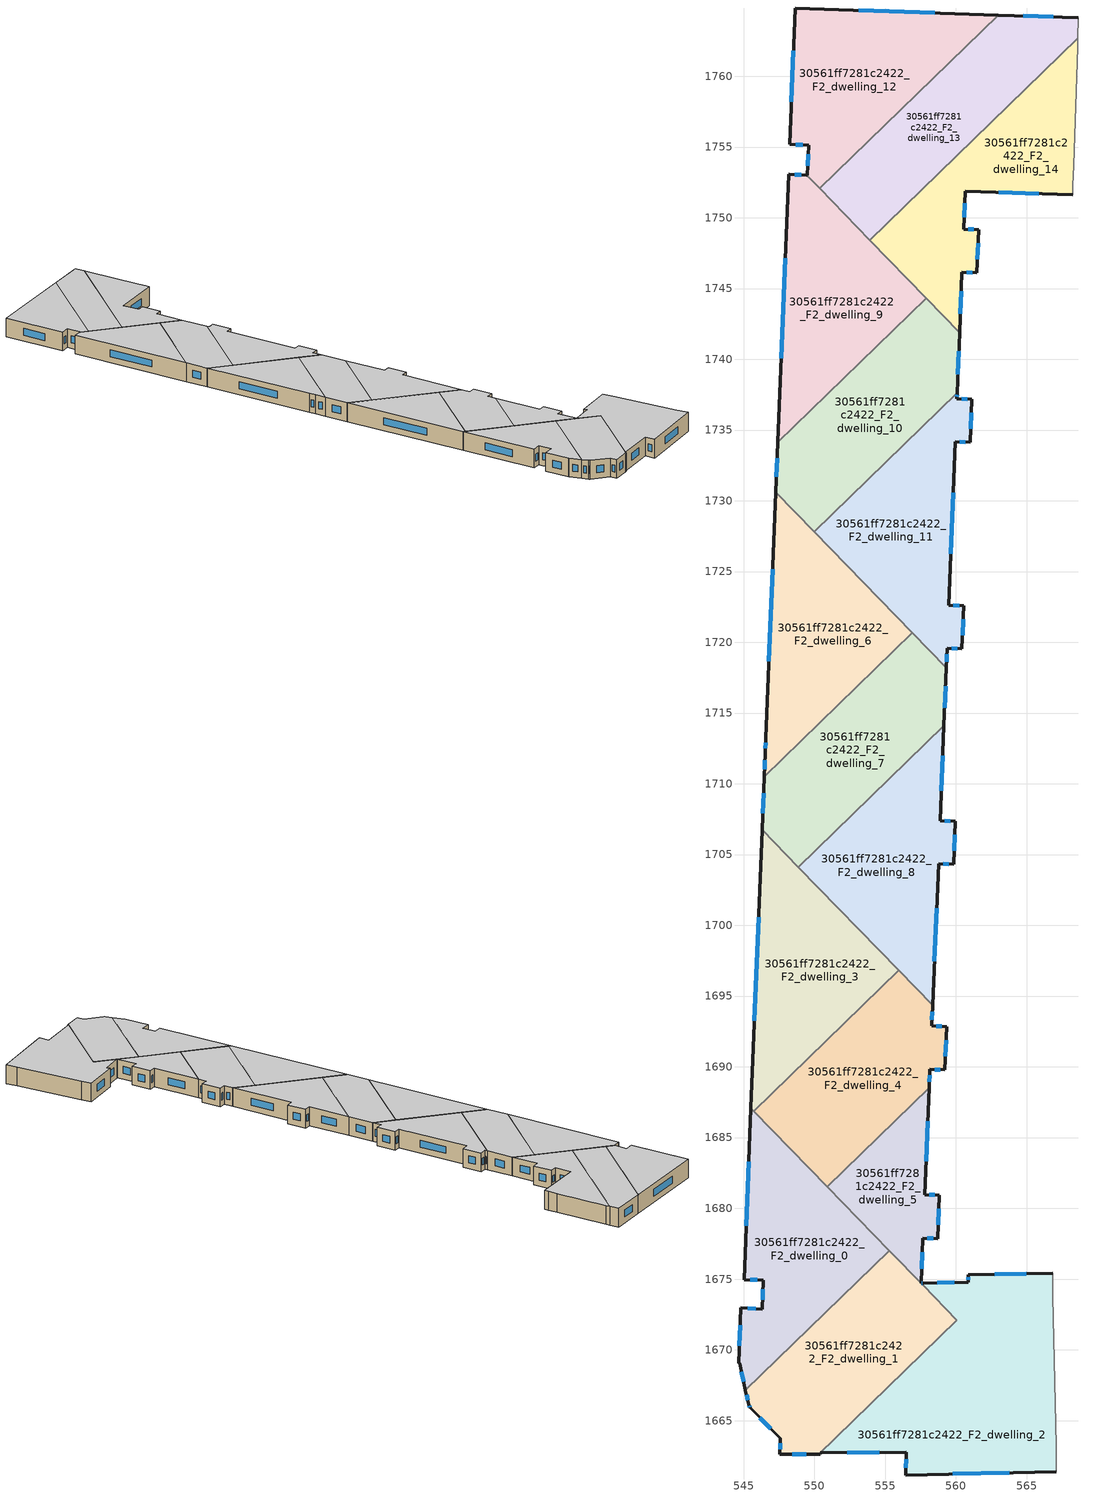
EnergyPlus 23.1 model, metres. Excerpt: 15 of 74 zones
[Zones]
30561ff7281c2422_F2_dwelling_0
 floor to 30561ff7281c2422_F1_dwelling_0 (EU_floor_Construction): 545.51,1687.08 555.29,1677.01 545.13,1667.16 544.71,1669.04 544.65,1669.05 544.8,1672.96 546.31,1672.88 546.38,1674.93 545.03,1674.96 z6
 wall outside (EU_wall_Construction): 545.51,1687.08 545.03,1674.96 546.38,1674.93 546.31,1672.88 544.8,1672.96 544.65,1669.05 544.71,1669.04 545.13,1667.16 z6:9
 wall to 30561ff7281c2422_F2_dwelling_1 (EU_wall_Construction): 545.13,1667.16 555.29,1677.01 z6:9
 wall to 30561ff7281c2422_F2_dwelling_4 (EU_wall_Construction): 550.9,1681.54 545.72,1686.88 z6:9
 wall to 30561ff7281c2422_F2_dwelling_3 (EU_wall_Construction): 545.72,1686.88 545.51,1687.08 z6:9
 wall to 30561ff7281c2422_F2_dwelling_5 (EU_wall_Construction): 555.28,1677.01 550.9,1681.54 z6:9
 window (EU_Window_Construction): 546.36,1674.29 546.34,1673.53 / 545.45,1674.95 545.96,1674.94 / 545.36,1683.28 545.18,1678.76 / 544.84,1668.45 545,1667.75 / 544.75,1671.73 544.7,1670.27 / 545.84,1672.91 545.27,1672.93 z6.94:8.06
 ceiling to 30561ff7281c2422_F3_dwelling_0 (EU_floor_Construction): 555.29,1677.01 545.51,1687.08 545.03,1674.96 546.38,1674.93 546.31,1672.88 544.8,1672.96 544.65,1669.05 544.71,1669.04 545.13,1667.16 z9
30561ff7281c2422_F2_dwelling_1
 floor to 30561ff7281c2422_F1_dwelling_1 (EU_floor_Construction): 555.29,1677.01 560.06,1672.1 550.29,1662.62 547.57,1662.62 547.57,1663.74 545.48,1665.89 545.36,1666.11 545.13,1667.16 z6
 wall outside (EU_wall_Construction): 545.13,1667.16 545.36,1666.11 545.48,1665.89 547.57,1663.74 547.57,1662.62 550.29,1662.62 z6:9
 wall to 30561ff7281c2422_F2_dwelling_2 (EU_wall_Construction): 550.29,1662.62 560.06,1672.1 557.68,1674.55 z6:9
 wall to 30561ff7281c2422_F2_dwelling_5 (EU_wall_Construction): 557.68,1674.55 555.29,1677.01 z6:9
 window (EU_Window_Construction): 547.57,1663.39 547.57,1662.97 / 546.14,1665.22 546.92,1664.41 / 545.4,1666.04 545.44,1665.96 / 545.2,1666.83 545.29,1666.44 / 548.42,1662.62 549.44,1662.62 z6.94:8.06
 ceiling to 30561ff7281c2422_F3_dwelling_1 (EU_floor_Construction): 560.06,1672.1 555.29,1677.01 545.13,1667.16 545.36,1666.11 545.48,1665.89 547.57,1663.74 547.57,1662.62 550.29,1662.62 z9
30561ff7281c2422_F2_dwelling_10
 floor to 30561ff7281c2422_F1_dwelling_10 (EU_floor_Construction): 557.91,1744.31 560.25,1741.89 560.08,1737.62 549.98,1727.81 547.27,1730.61 547.41,1734.13 z6
 wall outside (EU_wall_Construction): 547.41,1734.13 547.27,1730.61 / 560.08,1737.62 560.25,1741.89 z6:9
 wall to 30561ff7281c2422_F2_dwelling_9 (EU_wall_Construction): 557.91,1744.31 547.41,1734.13 z6:9
 wall to 30561ff7281c2422_F2_dwelling_11 (EU_wall_Construction): 549.98,1727.81 560.08,1737.62 z6:9
 wall to 30561ff7281c2422_F2_dwelling_6 (EU_wall_Construction): 547.27,1730.61 549.98,1727.81 z6:9
 wall to 30561ff7281c2422_F2_dwelling_14 (EU_wall_Construction): 560.25,1741.89 557.91,1744.31 z6:9
 window (EU_Window_Construction): 547.36,1733.02 547.31,1731.71 / 560.14,1738.96 560.2,1740.55 z6.94:8.06
 ceiling to 30561ff7281c2422_F3_dwelling_10 (EU_floor_Construction): 560.08,1737.62 560.25,1741.89 557.91,1744.31 547.41,1734.13 547.27,1730.61 549.98,1727.81 z9
30561ff7281c2422_F2_dwelling_11
 floor to 30561ff7281c2422_F1_dwelling_11 (EU_floor_Construction): 561.13,1737.17 561,1734.13 559.95,1734.17 559.49,1722.63 560.55,1722.59 560.43,1719.54 559.38,1719.58 559.32,1718.19 549.98,1727.81 560.08,1737.62 560.07,1737.22 z6
 wall outside (EU_wall_Construction): 559.32,1718.19 559.38,1719.58 560.43,1719.54 560.55,1722.59 559.49,1722.63 559.95,1734.17 561,1734.13 561.13,1737.17 560.07,1737.22 560.08,1737.62 z6:9
 wall to 30561ff7281c2422_F2_dwelling_7 (EU_wall_Construction): 556.91,1720.67 559.32,1718.19 z6:9
 wall to 30561ff7281c2422_F2_dwelling_6 (EU_wall_Construction): 549.98,1727.81 556.91,1720.67 z6:9
 window (EU_Window_Construction): 560.28,1734.16 560.67,1734.15 / 559.64,1726.25 559.81,1730.56 / 560.22,1722.6 559.82,1722.62 / 560.47,1720.49 560.51,1721.63 / 559.7,1719.56 560.1,1719.55 / 559.34,1718.62 559.36,1719.14 / 560.07,1737.34 560.08,1737.49 / 560.8,1737.19 560.4,1737.2 / 561.04,1735.09 561.09,1736.22 z6.94:8.06
 ceiling to 30561ff7281c2422_F3_dwelling_11 (EU_floor_Construction): 560.43,1719.54 560.55,1722.59 559.49,1722.63 559.95,1734.17 561,1734.13 561.13,1737.17 560.07,1737.22 560.08,1737.62 549.98,1727.81 559.32,1718.19 559.38,1719.58 z9
30561ff7281c2422_F2_dwelling_12
 floor to 30561ff7281c2422_F1_dwelling_12 (EU_floor_Construction): 563,1764.33 550.38,1752.08 549.46,1753.02 549.51,1753.02 549.6,1755.14 548.25,1755.19 548.64,1764.83 z6
 wall outside (EU_wall_Construction): 563,1764.33 548.64,1764.83 548.25,1755.19 549.6,1755.14 549.51,1753.02 549.46,1753.02 z6:9
 wall to 30561ff7281c2422_F2_dwelling_13 (EU_wall_Construction): 550.38,1752.08 563,1764.33 z6:9
 wall to 30561ff7281c2422_F2_dwelling_9 (EU_wall_Construction): 549.46,1753.02 550.38,1752.08 z6:9
 window (EU_Window_Construction): 558.5,1764.49 553.15,1764.67 / 549.57,1754.48 549.54,1753.68 / 548.67,1755.18 549.18,1755.16 / 548.52,1761.81 548.37,1758.21 z6.94:8.06
 ceiling to 30561ff7281c2422_F3_dwelling_12 (EU_floor_Construction): 563,1764.33 548.64,1764.83 548.25,1755.19 549.6,1755.14 549.51,1753.02 549.46,1753.02 550.38,1752.08 z9
30561ff7281c2422_F2_dwelling_13
 floor to 30561ff7281c2422_F1_dwelling_13 (EU_floor_Construction): 568.65,1764.13 568.61,1762.68 553.92,1748.42 550.38,1752.08 563,1764.33 z6
 wall outside (EU_wall_Construction): 568.65,1764.13 563,1764.33 z6:9
 wall adiabatic (EU_wall_Construction): 568.61,1762.68 568.65,1764.13 z6:9
 wall to 30561ff7281c2422_F2_dwelling_14 (EU_wall_Construction): 553.92,1748.42 568.61,1762.68 z6:9
 wall to 30561ff7281c2422_F2_dwelling_9 (EU_wall_Construction): 550.38,1752.07 553.92,1748.42 z6:9
 window (EU_Window_Construction): 566.88,1764.19 564.77,1764.27 z6.94:8.06
 ceiling to 30561ff7281c2422_F3_dwelling_13 (EU_floor_Construction): 568.61,1762.68 568.65,1764.13 563,1764.33 550.38,1752.08 553.92,1748.42 z9
30561ff7281c2422_F2_dwelling_14
 floor to 30561ff7281c2422_F1_dwelling_14 (EU_floor_Construction): 568.61,1762.68 568.59,1762.05 568.32,1753.72 568.27,1752.26 568.25,1751.62 560.64,1751.87 560.54,1749.2 561.6,1749.16 561.48,1746.12 560.42,1746.16 560.25,1741.89 553.92,1748.42 z6
 wall outside (EU_wall_Construction): 560.25,1741.89 560.42,1746.16 561.48,1746.12 561.6,1749.16 560.54,1749.2 560.64,1751.87 568.25,1751.62 z6:9
 wall adiabatic (EU_wall_Construction): 568.25,1751.62 568.27,1752.26 568.32,1753.72 568.59,1762.05 568.61,1762.68 z6:9
 wall to 30561ff7281c2422_F2_dwelling_9 (EU_wall_Construction): 553.92,1748.42 557.91,1744.31 z6:9
 window (EU_Window_Construction): 563.03,1751.79 565.86,1751.7 / 560.57,1750.04 560.61,1751.04 / 561.27,1749.17 560.87,1749.19 / 561.52,1747.07 561.56,1748.21 / 560.76,1746.15 561.15,1746.13 / 560.31,1743.23 560.37,1744.82 z6.94:8.06
 ceiling to 30561ff7281c2422_F3_dwelling_14 (EU_floor_Construction): 561.48,1746.12 561.6,1749.16 560.54,1749.2 560.64,1751.87 568.25,1751.62 568.27,1752.26 568.32,1753.72 568.59,1762.05 568.61,1762.68 553.92,1748.42 560.25,1741.89 560.42,1746.16 z9
30561ff7281c2422_F2_dwelling_2
 floor to 30561ff7281c2422_F1_dwelling_2 (EU_floor_Construction): 566.83,1675.42 566.86,1673.79 567.07,1663.21 567.1,1661.38 556.46,1661.16 556.5,1662.77 550.41,1662.73 550.41,1662.62 550.29,1662.62 560.06,1672.1 557.68,1674.55 557.68,1674.72 560.86,1674.79 560.85,1675.31 z6
 wall outside (EU_wall_Construction): 550.29,1662.62 550.41,1662.62 550.41,1662.73 556.5,1662.77 556.46,1661.16 567.1,1661.38 / 566.83,1675.42 560.85,1675.31 560.86,1674.79 557.68,1674.72 z6:9
 wall to 30561ff7281c2422_F2_dwelling_5 (EU_wall_Construction): 557.68,1674.72 557.68,1674.55 z6:9
 wall adiabatic (EU_wall_Construction): 567.1,1661.38 567.07,1663.21 566.86,1673.79 566.83,1675.42 z6:9
 window (EU_Window_Construction): 556.49,1662.26 556.47,1661.66 / 552.32,1662.74 554.59,1662.76 / 559.87,1674.77 558.68,1674.74 / 560.86,1675.15 560.86,1674.95 / 564.96,1675.39 562.73,1675.34 / 559.79,1661.23 563.76,1661.31 z6.94:8.06
 ceiling to 30561ff7281c2422_F3_dwelling_2 (EU_floor_Construction): 567.1,1661.38 567.07,1663.21 566.86,1673.79 566.83,1675.42 560.85,1675.31 560.86,1674.79 557.68,1674.72 557.68,1674.55 560.06,1672.1 550.29,1662.62 550.41,1662.62 550.41,1662.73 556.5,1662.77 556.46,1661.16 z9
30561ff7281c2422_F2_dwelling_3
 floor to 30561ff7281c2422_F1_dwelling_3 (EU_floor_Construction): 546.3,1706.75 555.95,1696.81 545.72,1686.88 545.51,1687.08 z6
 wall outside (EU_wall_Construction): 546.3,1706.75 545.51,1687.08 z6:9
 wall to 30561ff7281c2422_F2_dwelling_4 (EU_wall_Construction): 545.72,1686.88 555.95,1696.81 z6:9
 wall to 30561ff7281c2422_F2_dwelling_8 (EU_wall_Construction): 555.95,1696.81 548.87,1704.11 z6:9
 wall to 30561ff7281c2422_F2_dwelling_7 (EU_wall_Construction): 548.87,1704.11 546.3,1706.75 z6:9
 window (EU_Window_Construction): 546.06,1700.59 545.76,1693.25 z6.94:8.06
 ceiling to 30561ff7281c2422_F3_dwelling_3 (EU_floor_Construction): 555.95,1696.81 546.3,1706.75 545.51,1687.08 545.72,1686.88 z9
30561ff7281c2422_F2_dwelling_4
 floor to 30561ff7281c2422_F1_dwelling_4 (EU_floor_Construction): 558.35,1694.34 558.29,1692.89 559.34,1692.85 559.21,1689.78 558.16,1689.82 558.11,1688.54 550.9,1681.54 545.72,1686.88 555.95,1696.81 z6
 wall outside (EU_wall_Construction): 558.11,1688.54 558.16,1689.82 559.21,1689.78 559.34,1692.85 558.29,1692.89 558.35,1694.34 z6:9
 wall to 30561ff7281c2422_F2_dwelling_5 (EU_wall_Construction): 550.9,1681.54 558.11,1688.54 z6:9
 wall to 30561ff7281c2422_F2_dwelling_8 (EU_wall_Construction): 558.35,1694.34 555.95,1696.81 z6:9
 window (EU_Window_Construction): 559.25,1690.74 559.3,1691.89 / 558.49,1689.81 558.88,1689.79 / 558.13,1688.94 558.15,1689.42 / 558.31,1693.34 558.33,1693.89 / 559.01,1692.86 558.62,1692.88 z6.94:8.06
 ceiling to 30561ff7281c2422_F3_dwelling_4 (EU_floor_Construction): 558.11,1688.54 558.16,1689.82 559.21,1689.78 559.34,1692.85 558.29,1692.89 558.35,1694.34 555.95,1696.81 545.72,1686.88 550.9,1681.54 z9
30561ff7281c2422_F2_dwelling_5
 floor to 30561ff7281c2422_F1_dwelling_5 (EU_floor_Construction): 558.11,1688.54 557.8,1680.97 558.84,1680.93 558.71,1677.86 557.66,1677.9 557.54,1674.72 557.68,1674.72 557.68,1674.55 550.9,1681.54 z6
 wall outside (EU_wall_Construction): 557.68,1674.72 557.54,1674.72 557.66,1677.9 558.71,1677.86 558.84,1680.93 557.8,1680.97 558.11,1688.54 z6:9
 window (EU_Window_Construction): 558.51,1680.95 558.12,1680.96 / 558.75,1678.82 558.8,1679.97 / 557.99,1677.89 558.38,1677.87 / 557.57,1675.72 557.62,1676.9 / 557.64,1674.72 557.58,1674.72 / 557.9,1683.35 558.01,1686.17 z6.94:8.06
 ceiling to 30561ff7281c2422_F3_dwelling_5 (EU_floor_Construction): 557.68,1674.55 557.68,1674.72 557.54,1674.72 557.66,1677.9 558.71,1677.86 558.84,1680.93 557.8,1680.97 558.11,1688.54 550.9,1681.54 z9
30561ff7281c2422_F2_dwelling_6
 floor to 30561ff7281c2422_F1_dwelling_6 (EU_floor_Construction): 547.27,1730.61 556.91,1720.67 546.45,1710.52 546.52,1712.17 546.57,1713.22 z6
 wall outside (EU_wall_Construction): 547.27,1730.61 546.57,1713.22 546.52,1712.17 546.45,1710.52 z6:9
 wall to 30561ff7281c2422_F2_dwelling_7 (EU_wall_Construction): 546.45,1710.52 556.91,1720.67 z6:9
 window (EU_Window_Construction): 546.5,1711.65 546.48,1711.04 / 546.55,1712.89 546.54,1712.5 / 547.05,1725.16 546.79,1718.67 z6.94:8.06
 ceiling to 30561ff7281c2422_F3_dwelling_6 (EU_floor_Construction): 556.91,1720.67 547.27,1730.61 546.57,1713.22 546.52,1712.17 546.45,1710.52 z9
30561ff7281c2422_F2_dwelling_7
 floor to 30561ff7281c2422_F1_dwelling_7 (EU_floor_Construction): 556.91,1720.67 559.32,1718.19 559.16,1714.09 548.87,1704.11 546.3,1706.75 546.45,1710.52 z6
 wall outside (EU_wall_Construction): 546.45,1710.52 546.3,1706.75 / 559.16,1714.09 559.32,1718.19 z6:9
 wall to 30561ff7281c2422_F2_dwelling_8 (EU_wall_Construction): 548.87,1704.11 559.16,1714.09 z6:9
 window (EU_Window_Construction): 546.41,1709.34 546.35,1707.93 / 559.21,1715.38 559.27,1716.9 z6.94:8.06
 ceiling to 30561ff7281c2422_F3_dwelling_7 (EU_floor_Construction): 559.16,1714.09 559.32,1718.19 556.91,1720.67 546.45,1710.52 546.3,1706.75 548.87,1704.11 z9
30561ff7281c2422_F2_dwelling_8
 floor to 30561ff7281c2422_F1_dwelling_8 (EU_floor_Construction): 559.16,1714.09 558.89,1707.4 559.95,1707.36 559.83,1704.32 558.77,1704.36 558.35,1694.34 548.87,1704.11 z6
 wall outside (EU_wall_Construction): 558.35,1694.34 558.77,1704.36 559.83,1704.32 559.95,1707.36 558.89,1707.4 559.16,1714.09 z6:9
 window (EU_Window_Construction): 559.1,1704.35 559.5,1704.33 / 558.48,1697.48 558.64,1701.22 / 558.97,1709.5 559.07,1711.99 / 559.61,1707.37 559.22,1707.39 / 559.87,1705.27 559.91,1706.4 z6.94:8.06
 ceiling to 30561ff7281c2422_F3_dwelling_8 (EU_floor_Construction): 558.35,1694.34 558.77,1704.36 559.83,1704.32 559.95,1707.36 558.89,1707.4 559.16,1714.09 548.87,1704.11 z9
30561ff7281c2422_F2_dwelling_9
 floor to 30561ff7281c2422_F1_dwelling_9 (EU_floor_Construction): 549.46,1753.02 557.91,1744.31 547.41,1734.13 548.17,1753.07 548.23,1753.07 z6
 wall outside (EU_wall_Construction): 549.46,1753.02 548.23,1753.07 548.17,1753.07 547.41,1734.13 z6:9
 window (EU_Window_Construction): 547.93,1747.13 547.65,1740.07 / 549.07,1753.03 548.62,1753.05 z6.94:8.06
 ceiling to 30561ff7281c2422_F3_dwelling_9 (EU_floor_Construction): 557.91,1744.31 549.46,1753.02 548.23,1753.07 548.17,1753.07 547.41,1734.13 z9
[Building]
EU S2 Campaign: North Axis=0; Terrain=City; Solar Distribution=FullExterior
[Site:Location]
Vienna: Latitude=48; Longitude=16.5; Time Zone=1; Elevation=183
[SizingPeriod:WeatherFileDays]
AnnualSizingPeriod: Begin Month=1; Begin Day of Month=1; End Month=12; End Day of Month=31; Day of Week for Start Day=Monday; Use Weather File Daylight Saving Period=No; Use Weather File Rain and Snow Indicators=No
[MATERIAL]
EU_InternalMass_Material: Roughness=MediumRough; Thickness=0.1; Conductivity=1; Density=1800; Specific Heat=900; Thermal Absorptance=0.9; Solar Absorptance=0.7; Visible Absorptance=0.7
[MATERIAL:NOMASS] Roughness=MediumRough; Thermal Absorptance=0.9; Solar Absorptance=0.7; Visible Absorptance=0.7
Name | Thermal Resistance
EU_wall_NoMass | 0.914258
EU_floor_NoMass | 1.09711
[WINDOWMATERIAL:SIMPLEGLAZINGSYSTEM]
EU_Window_SimpleGlazing: UFactor=2.09642; Solar Heat Gain Coefficient=0.65; Visible Transmittance=0.65
[CONSTRUCTION]
EU_wall_Construction: EU_wall_NoMass
EU_floor_Construction: EU_floor_NoMass
EU_Window_Construction: EU_Window_SimpleGlazing
EU_InternalMass_Construction: EU_InternalMass_Material
[ZONE] Type=1; Multiplier=1; Ceiling Height=autocalculate; Floor Area=autocalculate; Part of Total Floor Area=Yes
Name | Volume
30561ff7281c2422_F2_dwelling_0 | 302.723
30561ff7281c2422_F2_dwelling_1 | 302.768
30561ff7281c2422_F2_dwelling_10 | 302.752
30561ff7281c2422_F2_dwelling_11 | 302.75
30561ff7281c2422_F2_dwelling_12 | 302.731
30561ff7281c2422_F2_dwelling_13 | 302.722
30561ff7281c2422_F2_dwelling_14 | 302.727
30561ff7281c2422_F2_dwelling_2 | 452.045
30561ff7281c2422_F2_dwelling_3 | 302.711
30561ff7281c2422_F2_dwelling_4; 30561ff7281c2422_F2_dwelling_8; 30561ff7281c2422_F2_dwelling_9 | 302.73
30561ff7281c2422_F2_dwelling_5 | 153.407
30561ff7281c2422_F2_dwelling_6 | 302.718
30561ff7281c2422_F2_dwelling_7 | 302.72
[INTERNALMASS] Construction=EU_InternalMass_Construction
Name | Zone or ZoneList | Surface Area
30561ff7281c2422_F2_dwelling_0_EU_InternalMass | 30561ff7281c2422_F2_dwelling_0 | 100.907
30561ff7281c2422_F2_dwelling_1_EU_InternalMass | 30561ff7281c2422_F2_dwelling_1 | 100.922
30561ff7281c2422_F2_dwelling_2_EU_InternalMass | 30561ff7281c2422_F2_dwelling_2 | 150.683
30561ff7281c2422_F2_dwelling_3_EU_InternalMass | 30561ff7281c2422_F2_dwelling_3 | 100.904
30561ff7281c2422_F2_dwelling_4_EU_InternalMass | 30561ff7281c2422_F2_dwelling_4 | 100.909
30561ff7281c2422_F2_dwelling_5_EU_InternalMass | 30561ff7281c2422_F2_dwelling_5 | 51.1359
30561ff7281c2422_F2_dwelling_6_EU_InternalMass | 30561ff7281c2422_F2_dwelling_6 | 100.906
30561ff7281c2422_F2_dwelling_7_EU_InternalMass | 30561ff7281c2422_F2_dwelling_7 | 100.907
30561ff7281c2422_F2_dwelling_8_EU_InternalMass | 30561ff7281c2422_F2_dwelling_8 | 100.91
30561ff7281c2422_F2_dwelling_9_EU_InternalMass | 30561ff7281c2422_F2_dwelling_9 | 100.91
30561ff7281c2422_F2_dwelling_10_EU_InternalMass | 30561ff7281c2422_F2_dwelling_10 | 100.918
30561ff7281c2422_F2_dwelling_11_EU_InternalMass | 30561ff7281c2422_F2_dwelling_11 | 100.916
30561ff7281c2422_F2_dwelling_12_EU_InternalMass | 30561ff7281c2422_F2_dwelling_12 | 100.91
30561ff7281c2422_F2_dwelling_13_EU_InternalMass | 30561ff7281c2422_F2_dwelling_13 | 100.907
30561ff7281c2422_F2_dwelling_14_EU_InternalMass | 30561ff7281c2422_F2_dwelling_14 | 100.908
[OTHEREQUIPMENT] Fuel Type=Electricity; Design Level Calculation Method=Watts/Area; Power per Zone Floor Area=1; Fraction Latent=0; Fraction Radiant=0; Fraction Lost=0; Carbon Dioxide Generation Rate=0; EndUse Subcategory=EU_Step8_InternalGains
Name | Zone or ZoneList or Space or SpaceList | Schedule
EU_Step8_InternalGain_30561ff7281c2422_F2_dwelling_0_f000 | 30561ff7281c2422_F2_dwelling_0 | EU_Step8_GainSchedule_30561ff7281c2422_F2_dwelling_0_f000
EU_Step8_InternalGain_30561ff7281c2422_F2_dwelling_1_f000 | 30561ff7281c2422_F2_dwelling_1 | EU_Step8_GainSchedule_30561ff7281c2422_F2_dwelling_1_f000
EU_Step8_InternalGain_30561ff7281c2422_F2_dwelling_2_f000 | 30561ff7281c2422_F2_dwelling_2 | EU_Step8_GainSchedule_30561ff7281c2422_F2_dwelling_2_f000
EU_Step8_InternalGain_30561ff7281c2422_F2_dwelling_3_f000 | 30561ff7281c2422_F2_dwelling_3 | EU_Step8_GainSchedule_30561ff7281c2422_F2_dwelling_3_f000
EU_Step8_InternalGain_30561ff7281c2422_F2_dwelling_4_f000 | 30561ff7281c2422_F2_dwelling_4 | EU_Step8_GainSchedule_30561ff7281c2422_F2_dwelling_4_f000
EU_Step8_InternalGain_30561ff7281c2422_F2_dwelling_5_f000 | 30561ff7281c2422_F2_dwelling_5 | EU_Step8_GainSchedule_30561ff7281c2422_F2_dwelling_5_f000
EU_Step8_InternalGain_30561ff7281c2422_F2_dwelling_6_f000 | 30561ff7281c2422_F2_dwelling_6 | EU_Step8_GainSchedule_30561ff7281c2422_F2_dwelling_6_f000
EU_Step8_InternalGain_30561ff7281c2422_F2_dwelling_7_f000 | 30561ff7281c2422_F2_dwelling_7 | EU_Step8_GainSchedule_30561ff7281c2422_F2_dwelling_7_f000
EU_Step8_InternalGain_30561ff7281c2422_F2_dwelling_8_f000 | 30561ff7281c2422_F2_dwelling_8 | EU_Step8_GainSchedule_30561ff7281c2422_F2_dwelling_8_f000
EU_Step8_InternalGain_30561ff7281c2422_F2_dwelling_9_f000 | 30561ff7281c2422_F2_dwelling_9 | EU_Step8_GainSchedule_30561ff7281c2422_F2_dwelling_9_f000
EU_Step8_InternalGain_30561ff7281c2422_F2_dwelling_10_f000 | 30561ff7281c2422_F2_dwelling_10 | EU_Step8_GainSchedule_30561ff7281c2422_F2_dwelling_10_f000
EU_Step8_InternalGain_30561ff7281c2422_F2_dwelling_11_f000 | 30561ff7281c2422_F2_dwelling_11 | EU_Step8_GainSchedule_30561ff7281c2422_F2_dwelling_11_f000
EU_Step8_InternalGain_30561ff7281c2422_F2_dwelling_12_f000 | 30561ff7281c2422_F2_dwelling_12 | EU_Step8_GainSchedule_30561ff7281c2422_F2_dwelling_12_f000
EU_Step8_InternalGain_30561ff7281c2422_F2_dwelling_13_f000 | 30561ff7281c2422_F2_dwelling_13 | EU_Step8_GainSchedule_30561ff7281c2422_F2_dwelling_13_f000
EU_Step8_InternalGain_30561ff7281c2422_F2_dwelling_14_f000 | 30561ff7281c2422_F2_dwelling_14 | EU_Step8_GainSchedule_30561ff7281c2422_F2_dwelling_14_f000
[ZONEVENTILATION:DESIGNFLOWRATE] Schedule=EU_AlwaysOn; Design Flow Rate Calculation Method=AirChanges/Hour; Air Changes per Hour=0.546891; Ventilation Type=Natural; Fan Pressure Rise=0; Fan Total Efficiency=1; Constant Term Coefficient=1; Temperature Term Coefficient=0; Velocity Term Coefficient=0; Velocity Squared Term Coefficient=0; Minimum Indoor Temperature=-100; Maximum Indoor Temperature=100; Delta Temperature=-100; Minimum Outdoor Temperature=-100; Maximum Outdoor Temperature=100; Maximum Wind Speed=40
Name | Zone or ZoneList or Space or SpaceList
EU_ConstantAir_30561ff7281c2422_F2_dwelling_0 | 30561ff7281c2422_F2_dwelling_0
EU_ConstantAir_30561ff7281c2422_F2_dwelling_1 | 30561ff7281c2422_F2_dwelling_1
EU_ConstantAir_30561ff7281c2422_F2_dwelling_2 | 30561ff7281c2422_F2_dwelling_2
EU_ConstantAir_30561ff7281c2422_F2_dwelling_3 | 30561ff7281c2422_F2_dwelling_3
EU_ConstantAir_30561ff7281c2422_F2_dwelling_4 | 30561ff7281c2422_F2_dwelling_4
EU_ConstantAir_30561ff7281c2422_F2_dwelling_5 | 30561ff7281c2422_F2_dwelling_5
EU_ConstantAir_30561ff7281c2422_F2_dwelling_6 | 30561ff7281c2422_F2_dwelling_6
EU_ConstantAir_30561ff7281c2422_F2_dwelling_7 | 30561ff7281c2422_F2_dwelling_7
EU_ConstantAir_30561ff7281c2422_F2_dwelling_8 | 30561ff7281c2422_F2_dwelling_8
EU_ConstantAir_30561ff7281c2422_F2_dwelling_9 | 30561ff7281c2422_F2_dwelling_9
EU_ConstantAir_30561ff7281c2422_F2_dwelling_10 | 30561ff7281c2422_F2_dwelling_10
EU_ConstantAir_30561ff7281c2422_F2_dwelling_11 | 30561ff7281c2422_F2_dwelling_11
EU_ConstantAir_30561ff7281c2422_F2_dwelling_12 | 30561ff7281c2422_F2_dwelling_12
EU_ConstantAir_30561ff7281c2422_F2_dwelling_13 | 30561ff7281c2422_F2_dwelling_13
EU_ConstantAir_30561ff7281c2422_F2_dwelling_14 | 30561ff7281c2422_F2_dwelling_14
[HVACTEMPLATE:THERMOSTAT] Constant Heating Setpoint=20; Constant Cooling Setpoint=50
EU_HeatOnly_30561ff7281c2422_F0_dwelling_0; EU_HeatOnly_30561ff7281c2422_F0_dwelling_1; EU_HeatOnly_30561ff7281c2422_F0_dwelling_2; EU_HeatOnly_30561ff7281c2422_F0_dwelling_3; EU_HeatOnly_30561ff7281c2422_F0_dwelling_4; EU_HeatOnly_30561ff7281c2422_F0_dwelling_5; EU_HeatOnly_30561ff7281c2422_F0_dwelling_6; EU_HeatOnly_30561ff7281c2422_F0_dwelling_7; EU_HeatOnly_30561ff7281c2422_F0_dwelling_8; EU_HeatOnly_30561ff7281c2422_F0_dwelling_9; EU_HeatOnly_30561ff7281c2422_F0_dwelling_10; EU_HeatOnly_30561ff7281c2422_F0_dwelling_11; EU_HeatOnly_30561ff7281c2422_F0_dwelling_12; EU_HeatOnly_30561ff7281c2422_F0_dwelling_13; EU_HeatOnly_30561ff7281c2422_F0_dwelling_14; EU_HeatOnly_30561ff7281c2422_F1_dwelling_0; EU_HeatOnly_30561ff7281c2422_F1_dwelling_1; EU_HeatOnly_30561ff7281c2422_F1_dwelling_2; EU_HeatOnly_30561ff7281c2422_F1_dwelling_3; EU_HeatOnly_30561ff7281c2422_F1_dwelling_4; EU_HeatOnly_30561ff7281c2422_F1_dwelling_5; EU_HeatOnly_30561ff7281c2422_F1_dwelling_6; EU_HeatOnly_30561ff7281c2422_F1_dwelling_7; EU_HeatOnly_30561ff7281c2422_F1_dwelling_8; EU_HeatOnly_30561ff7281c2422_F1_dwelling_9; EU_HeatOnly_30561ff7281c2422_F1_dwelling_10; EU_HeatOnly_30561ff7281c2422_F1_dwelling_11; EU_HeatOnly_30561ff7281c2422_F1_dwelling_12; EU_HeatOnly_30561ff7281c2422_F1_dwelling_13; EU_HeatOnly_30561ff7281c2422_F1_dwelling_14; EU_HeatOnly_30561ff7281c2422_F2_dwelling_0; EU_HeatOnly_30561ff7281c2422_F2_dwelling_1; EU_HeatOnly_30561ff7281c2422_F2_dwelling_2; EU_HeatOnly_30561ff7281c2422_F2_dwelling_3; EU_HeatOnly_30561ff7281c2422_F2_dwelling_4; EU_HeatOnly_30561ff7281c2422_F2_dwelling_5; EU_HeatOnly_30561ff7281c2422_F2_dwelling_6; EU_HeatOnly_30561ff7281c2422_F2_dwelling_7; EU_HeatOnly_30561ff7281c2422_F2_dwelling_8; EU_HeatOnly_30561ff7281c2422_F2_dwelling_9; EU_HeatOnly_30561ff7281c2422_F2_dwelling_10; EU_HeatOnly_30561ff7281c2422_F2_dwelling_11; EU_HeatOnly_30561ff7281c2422_F2_dwelling_12; EU_HeatOnly_30561ff7281c2422_F2_dwelling_13; EU_HeatOnly_30561ff7281c2422_F2_dwelling_14; EU_HeatOnly_30561ff7281c2422_F3_dwelling_0; EU_HeatOnly_30561ff7281c2422_F3_dwelling_1; EU_HeatOnly_30561ff7281c2422_F3_dwelling_2; EU_HeatOnly_30561ff7281c2422_F3_dwelling_3; EU_HeatOnly_30561ff7281c2422_F3_dwelling_4; EU_HeatOnly_30561ff7281c2422_F3_dwelling_5; EU_HeatOnly_30561ff7281c2422_F3_dwelling_6; EU_HeatOnly_30561ff7281c2422_F3_dwelling_7; EU_HeatOnly_30561ff7281c2422_F3_dwelling_8; EU_HeatOnly_30561ff7281c2422_F3_dwelling_9; EU_HeatOnly_30561ff7281c2422_F3_dwelling_10; EU_HeatOnly_30561ff7281c2422_F3_dwelling_11; EU_HeatOnly_30561ff7281c2422_F3_dwelling_12; EU_HeatOnly_30561ff7281c2422_F3_dwelling_13; EU_HeatOnly_30561ff7281c2422_F3_dwelling_14; EU_HeatOnly_30561ff7281c2422_F4_dwelling_0; EU_HeatOnly_30561ff7281c2422_F4_dwelling_1; EU_HeatOnly_30561ff7281c2422_F4_dwelling_2; EU_HeatOnly_30561ff7281c2422_F4_dwelling_3; EU_HeatOnly_30561ff7281c2422_F4_dwelling_4; EU_HeatOnly_30561ff7281c2422_F4_dwelling_5; EU_HeatOnly_30561ff7281c2422_F4_dwelling_6; EU_HeatOnly_30561ff7281c2422_F4_dwelling_7; EU_HeatOnly_30561ff7281c2422_F4_dwelling_8; EU_HeatOnly_30561ff7281c2422_F4_dwelling_9; EU_HeatOnly_30561ff7281c2422_F4_dwelling_10; EU_HeatOnly_30561ff7281c2422_F4_dwelling_11; EU_HeatOnly_30561ff7281c2422_F4_dwelling_12; EU_HeatOnly_30561ff7281c2422_F4_dwelling_13
[HVACTEMPLATE:ZONE:IDEALLOADSAIRSYSTEM] System Availability Schedule=EU_AlwaysOn; Maximum Heating Supply Air Temperature=50; Minimum Cooling Supply Air Temperature=13; Maximum Heating Supply Air Humidity Ratio=0.0156; Minimum Cooling Supply Air Humidity Ratio=0.0077; Heating Limit=NoLimit; Cooling Limit=NoLimit; Heating Availability Schedule=EU_AlwaysOn; Cooling Availability Schedule=EU_CoolingOff; Dehumidification Control Type=ConstantSensibleHeatRatio; Cooling Sensible Heat Ratio=0.7; Dehumidification Setpoint=60; Humidification Control Type=None; Humidification Setpoint=30; Outdoor Air Method=None; Outdoor Air Flow Rate per Person=0.00944; Outdoor Air Flow Rate per Zone Floor Area=0; Outdoor Air Flow Rate per Zone=0; Demand Controlled Ventilation Type=None; Outdoor Air Economizer Type=NoEconomizer; Heat Recovery Type=None; Sensible Heat Recovery Effectiveness=0.7; Latent Heat Recovery Effectiveness=0.65
Name | Template Thermostat
30561ff7281c2422_F2_dwelling_0 | EU_HeatOnly_30561ff7281c2422_F2_dwelling_0
30561ff7281c2422_F2_dwelling_1 | EU_HeatOnly_30561ff7281c2422_F2_dwelling_1
30561ff7281c2422_F2_dwelling_2 | EU_HeatOnly_30561ff7281c2422_F2_dwelling_2
30561ff7281c2422_F2_dwelling_3 | EU_HeatOnly_30561ff7281c2422_F2_dwelling_3
30561ff7281c2422_F2_dwelling_4 | EU_HeatOnly_30561ff7281c2422_F2_dwelling_4
30561ff7281c2422_F2_dwelling_5 | EU_HeatOnly_30561ff7281c2422_F2_dwelling_5
30561ff7281c2422_F2_dwelling_6 | EU_HeatOnly_30561ff7281c2422_F2_dwelling_6
30561ff7281c2422_F2_dwelling_7 | EU_HeatOnly_30561ff7281c2422_F2_dwelling_7
30561ff7281c2422_F2_dwelling_8 | EU_HeatOnly_30561ff7281c2422_F2_dwelling_8
30561ff7281c2422_F2_dwelling_9 | EU_HeatOnly_30561ff7281c2422_F2_dwelling_9
30561ff7281c2422_F2_dwelling_10 | EU_HeatOnly_30561ff7281c2422_F2_dwelling_10
30561ff7281c2422_F2_dwelling_11 | EU_HeatOnly_30561ff7281c2422_F2_dwelling_11
30561ff7281c2422_F2_dwelling_12 | EU_HeatOnly_30561ff7281c2422_F2_dwelling_12
30561ff7281c2422_F2_dwelling_13 | EU_HeatOnly_30561ff7281c2422_F2_dwelling_13
30561ff7281c2422_F2_dwelling_14 | EU_HeatOnly_30561ff7281c2422_F2_dwelling_14
[SIZING:ZONE] Zone Cooling Design Supply Air Temperature Input Method=SupplyAirTemperature; Zone Cooling Design Supply Air Temperature=13; Zone Heating Design Supply Air Temperature Input Method=SupplyAirTemperature; Zone Heating Design Supply Air Temperature=50; Zone Cooling Design Supply Air Humidity Ratio=0.008; Zone Heating Design Supply Air Humidity Ratio=0.008; Cooling Design Air Flow Method=DesignDay; Cooling Design Air Flow Rate=0; Cooling Minimum Air Flow per Zone Floor Area=0.000762; Cooling Minimum Air Flow=0; Cooling Minimum Air Flow Fraction=0.2; Heating Design Air Flow Method=DesignDay; Heating Design Air Flow Rate=0; Heating Maximum Air Flow per Zone Floor Area=0.002032; Heating Maximum Air Flow=0.141576; Heating Maximum Air Flow Fraction=0.3; Account for Dedicated Outdoor Air System=No; Dedicated Outdoor Air System Control Strategy=NeutralSupplyAir; Dedicated Outdoor Air Low Setpoint Temperature for Design=autosize; Dedicated Outdoor Air High Setpoint Temperature for Design=autosize; Zone Load Sizing Method=Sensible Load Only No Latent Load; Zone Latent Cooling Design Supply Air Humidity Ratio Input Method=HumidityRatioDifference; Zone Cooling Design Supply Air Humidity Ratio Difference=0.005; Zone Latent Heating Design Supply Air Humidity Ratio Input Method=HumidityRatioDifference; Zone Humidification Design Supply Air Humidity Ratio Difference=0.005
30561ff7281c2422_F2_dwelling_0; 30561ff7281c2422_F2_dwelling_1; 30561ff7281c2422_F2_dwelling_2; 30561ff7281c2422_F2_dwelling_3; 30561ff7281c2422_F2_dwelling_4; 30561ff7281c2422_F2_dwelling_5; 30561ff7281c2422_F2_dwelling_6; 30561ff7281c2422_F2_dwelling_7; 30561ff7281c2422_F2_dwelling_8; 30561ff7281c2422_F2_dwelling_9; 30561ff7281c2422_F2_dwelling_10; 30561ff7281c2422_F2_dwelling_11; 30561ff7281c2422_F2_dwelling_12; 30561ff7281c2422_F2_dwelling_13; 30561ff7281c2422_F2_dwelling_14
[SCHEDULE:CONSTANT]
Name | Hourly Value
EU_AlwaysOn | 1
EU_CoolingOff | 0
[SCHEDULE:FILE] Column Number=1; Rows to Skip at Top=0; Number of Hours of Data=8760; Column Separator=Comma; Interpolate to Timestep=No; Minutes per Item=60; Adjust Schedule for Daylight Savings=Yes
Name | File
EU_Step8_GainSchedule_30561ff7281c2422_F2_dwelling_0_f000 | ../../schedules/30561ff7281c2422/30561ff7281c2422_F2_dwelling_0_f000_gain.csv
EU_Step8_GainSchedule_30561ff7281c2422_F2_dwelling_1_f000 | ../../schedules/30561ff7281c2422/30561ff7281c2422_F2_dwelling_1_f000_gain.csv
EU_Step8_GainSchedule_30561ff7281c2422_F2_dwelling_2_f000 | ../../schedules/30561ff7281c2422/30561ff7281c2422_F2_dwelling_2_f000_gain.csv
EU_Step8_GainSchedule_30561ff7281c2422_F2_dwelling_3_f000 | ../../schedules/30561ff7281c2422/30561ff7281c2422_F2_dwelling_3_f000_gain.csv
EU_Step8_GainSchedule_30561ff7281c2422_F2_dwelling_4_f000 | ../../schedules/30561ff7281c2422/30561ff7281c2422_F2_dwelling_4_f000_gain.csv
EU_Step8_GainSchedule_30561ff7281c2422_F2_dwelling_5_f000 | ../../schedules/30561ff7281c2422/30561ff7281c2422_F2_dwelling_5_f000_gain.csv
EU_Step8_GainSchedule_30561ff7281c2422_F2_dwelling_6_f000 | ../../schedules/30561ff7281c2422/30561ff7281c2422_F2_dwelling_6_f000_gain.csv
EU_Step8_GainSchedule_30561ff7281c2422_F2_dwelling_7_f000 | ../../schedules/30561ff7281c2422/30561ff7281c2422_F2_dwelling_7_f000_gain.csv
EU_Step8_GainSchedule_30561ff7281c2422_F2_dwelling_8_f000 | ../../schedules/30561ff7281c2422/30561ff7281c2422_F2_dwelling_8_f000_gain.csv
EU_Step8_GainSchedule_30561ff7281c2422_F2_dwelling_9_f000 | ../../schedules/30561ff7281c2422/30561ff7281c2422_F2_dwelling_9_f000_gain.csv
EU_Step8_GainSchedule_30561ff7281c2422_F2_dwelling_10_f000 | ../../schedules/30561ff7281c2422/30561ff7281c2422_F2_dwelling_10_f000_gain.csv
EU_Step8_GainSchedule_30561ff7281c2422_F2_dwelling_11_f000 | ../../schedules/30561ff7281c2422/30561ff7281c2422_F2_dwelling_11_f000_gain.csv
EU_Step8_GainSchedule_30561ff7281c2422_F2_dwelling_12_f000 | ../../schedules/30561ff7281c2422/30561ff7281c2422_F2_dwelling_12_f000_gain.csv
EU_Step8_GainSchedule_30561ff7281c2422_F2_dwelling_13_f000 | ../../schedules/30561ff7281c2422/30561ff7281c2422_F2_dwelling_13_f000_gain.csv
EU_Step8_GainSchedule_30561ff7281c2422_F2_dwelling_14_f000 | ../../schedules/30561ff7281c2422/30561ff7281c2422_F2_dwelling_14_f000_gain.csv
